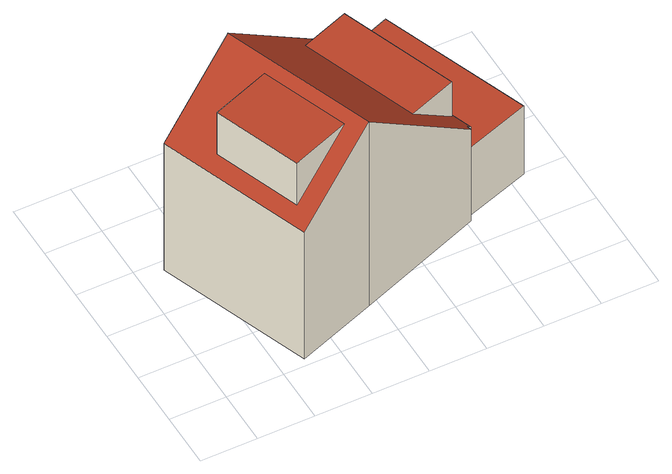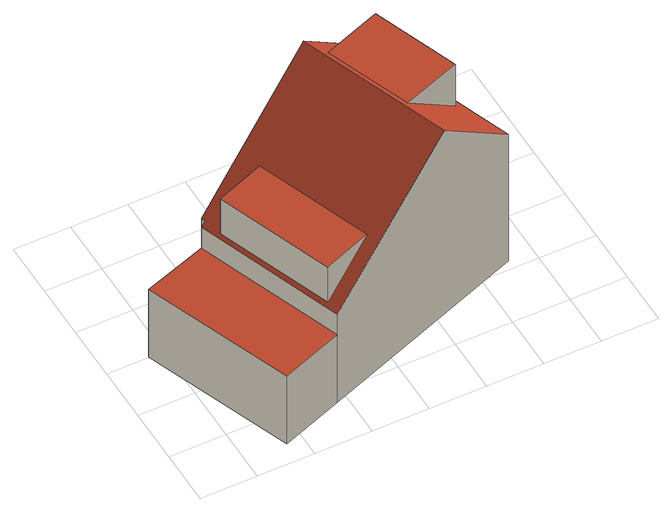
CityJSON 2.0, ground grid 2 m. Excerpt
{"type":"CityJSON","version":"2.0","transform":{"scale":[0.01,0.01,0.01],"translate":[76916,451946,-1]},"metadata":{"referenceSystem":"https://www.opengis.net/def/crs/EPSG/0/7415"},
"CityObjects":{
"building1":{"type":"Building","attributes":{"Volume":342.97,"Dakoppervlakte":53.39,"Muuroppervlakte":170.53,"Vloeroppervlakte":58.91,"hoogte_Z_max_in_m_NAP":8.08,"GEB_DOEL":"woonfunctie","dateOfConstruction":"1982-01-01","measuredHeight":8.17},"children":["building1-1","building1-2"],"geometry":[{"type":"Solid","lod":"2","boundaries":[[[[0,1,2,3,4,5,6,7,8,9]],[[10,11,12,13,14,15],[16,17,18,19]],[[15,20,21,10],[22,23,24,25]],[[26,27,28,29]],[[20,15,14,28,1,0,9]],[[20,9,8,21]],[[7,10,21,8]],[[4,3,26,29]],[[12,11,6,5]],[[27,2,1,28]],[[13,29,28,14]],[[26,3,2,27]],[[7,6,11,10]],[[5,4,29,13,12]],[[18,30,31,19]],[[30,18,17]],[[17,16,31,30]],[[31,16,19]],[[32,22,25,33]],[[23,32,33,24]],[[23,22,32]],[[33,25,24]]]],"semantics":{"surfaces":[{"type":"GroundSurface"},{"type":"RoofSurface"},{"type":"WallSurface"}],"values":[[0,1,1,1,2,2,2,2,2,2,2,2,2,2,1,2,2,2,1,2,2,2]]}}]},
"building1-1":{"type":"BuildingInstallation","attributes":{"relationToConstruction":"outside"},"parents":["building1"],"geometry":[{"type":"MultiSurface","lod":"2","boundaries":[[[18,30,31,19]],[[30,18,17]],[[17,16,31,30]],[[31,16,19]]],"semantics":{"surfaces":[{"type":"RoofSurface"},{"type":"WallSurface"}],"values":[0,1,1,1]}}]},
"building1-2":{"type":"BuildingInstallation","attributes":{"relationToConstruction":"outside"},"parents":["building1"],"geometry":[{"type":"MultiSurface","lod":"2","boundaries":[[[32,22,25,33]],[[23,32,33,24]],[[23,22,32]],[[33,25,24]]],"semantics":{"surfaces":[{"type":"RoofSurface"},{"type":"WallSurface"}],"values":[0,1,1,1]}}]}
},
"vertices":[
[369,669,91],[835,841,91],[1056,923,91],[1253,396,91],[1027,319,91],[1010,313,91],[1015,298,91],[567,130,91],[287,26,91],[88,565,91],[567,130,908],[1015,298,498],[1010,313,498],[1027,319,482],[835,841,482],[369,669,908],[840,790,493],[992,377,493],[822,314,648],[670,727,648],[88,565,653],[287,26,654],[511,184,878],[304,108,692],[192,414,692],[398,490,878],[1253,396,391],[1056,923,391],[835,841,391],[1027,319,391],[992,377,646],[840,790,646],[304,108,877],[192,414,877]
]}
